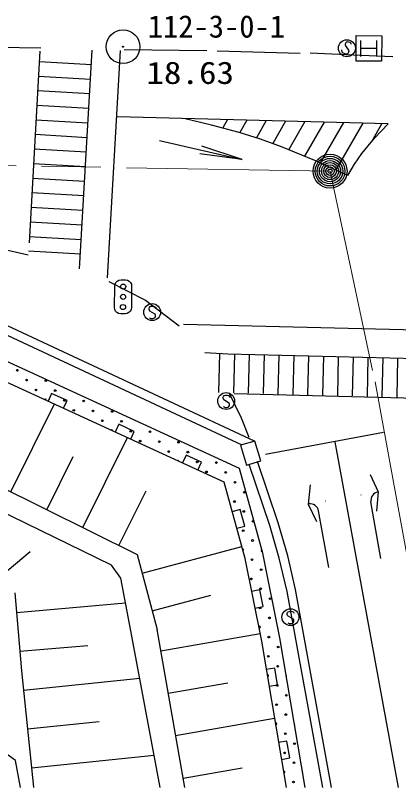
# Model space of a CAD drawing. Units: millimetres, scale not verified. Extents: x 40000 to 680000, y 20000 to 380000.
# Drawn here: x 137208 to 159779, y 248375 to 293834 of the extents above; entities that cross this region are included whole.
import ezdxf
from ezdxf.enums import TextEntityAlignment as Align

# ---------------------------------------------------------------- set-up
doc = ezdxf.new("R2010")
doc.units = ezdxf.units.MM
doc.header["$LTSCALE"] = 1000
doc.linetypes.add('CHAIN', pattern=[18.5, 12, -1.5, 3.5, -1.5])
for name, color, linetype, lineweight in [('M-BGD', 7, 'Continuous', 25), ('M-BMK', 2, 'CHAIN', 13), ('M-BMK-SRVR', 3, 'Continuous', 25), ('M-STR-STRC', 7, 'Continuous', 25)]:
    doc.layers.add(name, color=color, linetype=linetype, lineweight=lineweight)
doc.styles.add('ＭＳ ゴシック', font='')
doc.styles.get('ＭＳ ゴシック').set_extended_font_data('MS Gothic')

msp = doc.modelspace()

# ---------------------------------------------------------------- linework, layer by layer
at = {"layer": 'M-BGD'}
for p, q in [((157277, 291147), (157287, 292647)), ((157287, 292647), (158787, 292636)), ((157560, 291426), (157566, 292363)), ((158498, 291420), (158504, 292357)), ((158787, 292636), (158777, 291136)), ((138695, 291914), (131978, 292006)), ((156631, 292139), (156628, 292085)), ((156628, 292085), (156649, 292046)), ((156644, 292174), (156631, 292139)), ((156670, 292226), (156644, 292174)), ((156649, 292046), (156833, 291791)), ((156722, 292263), (156670, 292226)), ((156787, 292274), (156722, 292263)), ((156854, 292264), (156787, 292274)), ((156924, 292232), (156854, 292264)), ((156968, 292201), (156924, 292232)), ((156995, 292170), (156968, 292201)), ((157008, 292131), (156995, 292170)), ((158501, 291888), (157563, 291895)), ((148487, 291742), (143607, 291818)), ((153980, 291600), (149097, 291737)), ((157132, 291491), (154580, 291604)), ((156437, 291733), (156429, 291800)), ((156458, 291682), (156437, 291733)), ((156492, 291642), (156458, 291682)), ((156535, 291615), (156492, 291642)), ((156640, 291568), (156535, 291615)), ((156720, 291557), (156640, 291568)), ((156770, 291583), (156720, 291557)), ((156805, 291619), (156770, 291583)), ((156835, 291672), (156805, 291619)), ((156833, 291791), (156842, 291737)), ((156842, 291737), (156835, 291672)), ((159451, 291401), (157132, 291491)), ((158777, 291136), (157277, 291147)), ((156786, 284419), (154848, 285288)), ((136234, 280132), (137958, 279748)), ((143208, 278195), (143299, 278244)), ((143299, 278244), (143434, 278268)), ((143434, 278268), (143684, 278266)), ((143684, 278266), (143819, 278239)), ((143819, 278239), (143908, 278189)), ((151286, 268765), (131951, 277800)), ((142705, 278168), (144862, 277062)), ((143044, 276647), (143055, 277897)), ((143055, 277897), (143077, 278021)), ((143077, 278021), (143122, 278106)), ((143122, 278106), (143208, 278195)), ((143908, 278189), (143992, 278103)), ((143992, 278103), (144042, 278007)), ((144042, 278007), (144055, 277887)), ((144055, 277887), (144044, 276637)), ((138066, 272830), (129228, 276908)), ((150561, 268529), (131826, 277284)), ((144862, 277062), (146856, 275567)), ((143062, 276522), (143044, 276647)), ((143112, 276426), (143062, 276522)), ((143191, 276345), (143112, 276426)), ((143982, 276423), (143891, 276339)), ((144022, 276512), (143982, 276423)), ((144044, 276637), (144022, 276512)), ((145078, 276537), (145083, 276597)), ((145097, 276474), (145078, 276537)), ((145083, 276597), (145101, 276644)), ((145127, 276429), (145097, 276474)), ((145101, 276644), (145136, 276689)), ((145399, 276270), (145127, 276429)), ((145136, 276689), (145213, 276711)), ((145213, 276711), (145328, 276711)), ((145328, 276711), (145378, 276703)), ((145378, 276703), (145426, 276680)), ((145426, 276680), (145466, 276643)), ((145466, 276643), (145500, 276585)), ((143280, 276294), (143191, 276345)), ((143415, 276268), (143280, 276294)), ((143665, 276266), (143415, 276268)), ((143800, 276285), (143665, 276266)), ((143891, 276339), (143800, 276285)), ((145106, 276047), (145133, 276016)), ((145133, 276016), (145171, 275999)), ((145171, 275999), (145223, 275989)), ((145223, 275989), (145301, 275988)), ((145301, 275988), (145366, 276006)), ((145366, 276006), (145421, 276043)), ((145434, 276243), (145399, 276270)), ((145421, 276043), (145454, 276098)), ((145454, 276193), (145434, 276243)), ((145456, 276155), (145454, 276193)), ((145454, 276098), (145456, 276155)), ((128977, 275812), (137606, 271831)), ((150409, 267152), (138066, 272830)), ((137606, 271831), (149486, 266366)), ((139341, 271583), (139132, 271129)), ((140249, 271165), (139341, 271583)), ((149444, 271361), (149461, 271408)), ((149461, 271408), (149497, 271453)), ((149497, 271453), (149574, 271475)), ((149574, 271475), (149689, 271475)), ((149689, 271475), (149739, 271467)), ((149739, 271467), (149786, 271444)), ((149786, 271444), (149826, 271406)), ((149795, 271587), (150498, 270145)), ((149826, 271406), (149861, 271349)), ((136939, 265786), (139501, 270959)), ((140040, 270711), (140249, 271165)), ((149438, 271301), (149444, 271361)), ((149458, 271238), (149438, 271301)), ((149488, 271193), (149458, 271238)), ((149759, 271034), (149488, 271193)), ((149794, 271007), (149759, 271034)), ((149814, 270956), (149794, 271007)), ((149816, 270919), (149814, 270956)), ((149466, 270811), (149493, 270781)), ((149493, 270781), (149530, 270763)), ((149530, 270763), (149583, 270753)), ((149583, 270753), (149660, 270752)), ((149660, 270752), (149725, 270769)), ((149725, 270769), (149781, 270807)), ((149781, 270807), (149813, 270861)), ((149813, 270861), (149816, 270919)), ((150498, 270145), (150954, 269006)), ((143301, 269762), (143092, 269308)), ((144209, 269344), (143301, 269762)), ((144000, 268890), (144209, 269344)), ((141185, 263683), (143808, 268978)), ((151317, 268774), (150472, 268527)), ((151657, 267606), (151317, 268774)), ((150472, 268527), (150812, 267360)), ((139062, 264735), (140618, 267875)), ((147261, 267940), (147052, 267486)), ((148169, 267523), (147261, 267940)), ((133755, 267364), (144370, 262106)), ((147960, 267068), (148169, 267523)), ((150812, 267360), (151657, 267606)), ((152189, 263810), (150979, 267402)), ((152685, 263966), (151472, 267568)), ((151790, 262173), (150409, 267152)), ((142871, 261476), (132401, 266554)), ((149486, 266366), (150730, 261879)), ((143308, 262632), (144900, 265845)), ((157549, 265601), (157574, 265606)), ((158559, 265779), (158583, 265784)), ((154461, 265068), (154486, 265072)), ((155470, 265249), (155495, 265254)), ((150456, 264738), (149974, 264604)), ((150723, 263774), (150456, 264738)), ((150242, 263641), (150723, 263774)), ((152749, 261882), (152189, 263810)), ((153253, 262014), (152685, 263966)), ((144666, 260998), (150539, 262568)), ((136346, 260811), (138072, 262272)), ((144370, 262106), (145555, 257673)), ((150712, 261956), (151710, 256987)), ((152792, 257186), (151790, 262173)), ((153209, 259909), (152749, 261882)), ((153716, 260027), (153253, 262014)), ((143414, 260709), (142871, 261476)), ((144015, 257605), (143414, 260709)), ((155838, 248375), (153716, 260027)), ((137174, 259833), (137570, 255253)), ((145259, 258781), (148728, 259709)), ((151612, 260021), (151122, 259923)), ((151809, 259041), (151612, 260021)), ((155309, 248375), (153209, 259909)), ((137273, 258688), (143697, 259244)), ((151318, 258943), (151809, 259041)), ((153221, 258631), (153237, 258679)), ((153237, 258679), (153271, 258725)), ((153271, 258725), (153347, 258750)), ((153347, 258750), (153462, 258753)), ((153462, 258753), (153513, 258747)), ((153513, 258747), (153561, 258726)), ((153561, 258726), (153602, 258689)), ((153602, 258689), (153638, 258633)), ((153218, 258571), (153221, 258631)), ((153239, 258509), (153218, 258571)), ((153271, 258465), (153239, 258509)), ((153548, 258315), (153271, 258465)), ((153583, 258289), (153548, 258315)), ((153605, 258239), (153583, 258289)), ((153608, 258202), (153605, 258239)), ((153262, 258082), (153290, 258053)), ((153290, 258053), (153328, 258036)), ((153328, 258036), (153381, 258028)), ((153381, 258028), (153458, 258030)), ((153458, 258030), (153523, 258049)), ((153523, 258049), (153577, 258088)), ((153577, 258088), (153608, 258144)), ((153608, 258144), (153608, 258202)), ((145730, 248375), (144015, 257605)), ((147180, 248375), (145555, 257673)), ((145773, 256425), (151618, 257446)), ((151710, 256987), (153158, 248375)), ((154273, 248375), (152792, 257186)), ((137471, 256398), (141468, 256744)), ((137570, 255253), (138269, 248403)), ((152482, 255410), (151989, 255327)), ((152648, 254424), (152482, 255410)), ((137687, 254112), (144534, 254810)), ((146209, 253929), (149715, 254541)), ((152155, 254341), (152648, 254424)), ((146646, 251432), (152473, 252451)), ((137920, 251828), (142141, 252258)), ((153206, 251104), (152713, 251021)), ((153372, 250117), (153206, 251104)), ((137212, 249962), (135992, 250843)), ((138152, 249545), (145376, 250281)), ((152879, 250035), (153372, 250117)), ((137508, 248375), (137212, 249962)), ((147082, 248936), (150568, 249546)), ((138269, 248403), (138274, 248375))]:
    msp.add_line(p, q, dxfattribs=at)
for centre, radius in [((156735, 291901), 498), ((155742, 284667), 1000), ((155742, 284667), 875), ((155742, 284667), 750), ((155742, 284667), 625), ((155742, 284667), 500), ((155742, 284667), 375), ((155740, 284663), 250), ((155742, 284667), 125), ((143555, 277867), 150), ((143550, 277267), 150), ((145262, 276368), 498), ((143544, 276667), 150), ((137320, 272946), 49.8), ((137869, 272364), 49.8), ((139000, 272331), 49.8), ((138418, 271782), 49.8), ((139549, 271749), 49.8), ((149622, 271132), 498), ((140097, 271167), 49.8), ((141228, 271134), 49.8), ((140646, 270585), 49.8), ((141777, 270552), 49.8), ((142908, 270519), 49.8), ((142326, 269970), 49.8), ((143457, 269937), 49.8), ((144006, 269355), 49.8), ((145137, 269322), 49.8), ((144555, 268773), 49.8), ((145686, 268740), 49.8), ((146816, 268707), 49.8), ((146234, 268158), 49.8), ((147365, 268125), 49.8), ((147914, 267543), 49.8), ((149045, 267510), 49.8), ((148463, 266961), 49.8), ((149594, 266928), 49.8), ((150143, 266346), 49.8), ((150692, 265763), 49.8), ((150110, 265215), 49.8), ((150659, 264633), 49.8), ((151207, 264051), 49.8), ((150625, 263502), 49.8), ((151174, 262920), 49.8), ((151141, 261789), 49.8), ((151690, 261207), 49.8), ((151108, 260658), 49.8), ((151657, 260076), 49.8), ((152206, 259494), 49.8), ((151624, 258945), 49.8), ((153407, 258409), 498), ((152173, 258363), 49.8), ((152140, 257232), 49.8), ((152688, 256650), 49.8), ((152106, 256101), 49.8), ((152655, 255519), 49.8), ((152622, 254388), 49.8), ((153171, 253806), 49.8), ((152589, 253257), 49.8), ((153138, 252675), 49.8), ((153105, 251545), 49.8), ((153654, 250963), 49.8), ((153072, 250414), 49.8), ((153620, 249832), 49.8), ((153587, 248701), 49.8)]:
    msp.add_circle(centre, radius, dxfattribs=at)
for centre, start, end in [((138966, 271200), 340.0904, 150.5092), ((142875, 269388), 355.7932, 134.8064), ((146783, 267576), 13.3742, 117.2254), ((150077, 264084), 340.5908, 50.4074), ((150592, 262371), 287.2614, 103.7368), ((151723, 262338), 81.0251, 309.9738), ((151591, 257814), 215.5105, 167.1395), ((152722, 257781), 176.849, 205.865), ((152073, 254970), 250.8691, 128.2176), ((153204, 254937), 142.1356, 236.953), ((152556, 252127), 244.8297, 134.2569), ((153687, 252093), 149.4856, 229.6031), ((153039, 249283), 238.3106, 140.7761), ((154169, 249250), 158.1945, 220.8942)]:
    msp.add_arc(centre, 49.8, start, end, dxfattribs=at)
at = {"layer": 'M-BMK'}
for p, q in [((155742, 284667), (107373, 285478)), ((155742, 284667), (158397, 272260)), ((158397, 272260), (159479, 266358)), ((159479, 266358), (162775, 248375))]:
    msp.add_line(p, q, dxfattribs=at)
at = {"layer": 'M-BMK-SRVR'}
for radius in [995, 30]:
    msp.add_circle((143546, 291991), radius, dxfattribs=at)
at = {"layer": 'M-STR-STRC'}
for p, q in [((138653, 291727), (138024, 280445)), ((140984, 278913), (141730, 291787)), ((143381, 291769), (142603, 278385)), ((141680, 290929), (138618, 291107)), ((141631, 290071), (138568, 290248)), ((141581, 289212), (138519, 289390)), ((141531, 288354), (138469, 288532)), ((159163, 287456), (143213, 287866)), ((148765, 287379), (147128, 287765)), ((141481, 287496), (138419, 287673)), ((150388, 286951), (148765, 287379)), ((149709, 287699), (149430, 287212)), ((150846, 287669), (150427, 286939)), ((151983, 287640), (151406, 286636)), ((153119, 287611), (152366, 286299)), ((154256, 287582), (153310, 285935)), ((155392, 287553), (154241, 285550)), ((156529, 287523), (155164, 285149)), ((157665, 287494), (156082, 284738)), ((158802, 287465), (158186, 286392)), ((158369, 286599), (159163, 287456)), ((151644, 286556), (150388, 286951)), ((141432, 286637), (138369, 286815)), ((145697, 286467), (150569, 285343)), ((152881, 286104), (151644, 286556)), ((157616, 285708), (158369, 286599)), ((141382, 285779), (138320, 285957)), ((150569, 285343), (148185, 286129)), ((154848, 285288), (152881, 286104)), ((150569, 285343), (148081, 285681)), ((157176, 285081), (157616, 285708)), ((141332, 284921), (138270, 285098)), ((156786, 284419), (157176, 285081)), ((141282, 284063), (138220, 284240)), ((141233, 283204), (138170, 283382)), ((141183, 282346), (138121, 282523)), ((141133, 281488), (138071, 281665)), ((141083, 280629), (138021, 280807)), ((141034, 279771), (137971, 279948)), ((167041, 275167), (147112, 275629)), ((149723, 273888), (148360, 273961)), ((149235, 273938), (149177, 271636)), ((164815, 273513), (149723, 273888)), ((150109, 273916), (150052, 271613)), ((150983, 273893), (150926, 271590)), ((151858, 273870), (151800, 271567)), ((152732, 273847), (152675, 271545)), ((153606, 273825), (153549, 271522)), ((154480, 273802), (154423, 271499)), ((155355, 273779), (155297, 271476)), ((156229, 273756), (156172, 271454)), ((157103, 273734), (157046, 271431)), ((157978, 273711), (157920, 271408)), ((158852, 273688), (158795, 271385)), ((159726, 273665), (159669, 271363)), ((150103, 271574), (164302, 271224)), ((151940, 267999), (158885, 269292)), ((156020, 268739), (159753, 248375)), ((158097, 266815), (158583, 265784)), ((154562, 266204), (154461, 265068)), ((158583, 265784), (158484, 264649)), ((154461, 265068), (154947, 264037)), ((158744, 261852), (158153, 265200)), ((155669, 261322), (155067, 264669))]:
    msp.add_line(p, q, dxfattribs=at)
for centre, start, end in [((158646, 265287), 100.01, 190.01), ((154575, 264580), 10.2045, 100.2045)]:
    msp.add_arc(centre, 500, start, end, dxfattribs=at)

# ---------------------------------------------------------------- texts
at = {"layer": 'M-BMK-SRVR', "style": 'ＭＳ ゴシック'}
msp.add_text('112-3-0-1', height=1320, dxfattribs=at).set_placement((145006, 292132), align=Align.BOTTOM_LEFT)
at = {"layer": 'M-BMK-SRVR', "style": 'ＭＳ ゴシック', "width": 1.15}
msp.add_text('18.63', height=1320, dxfattribs=at).set_placement((144924, 289404), align=Align.BOTTOM_LEFT)

doc.saveas('drawing.dxf')
